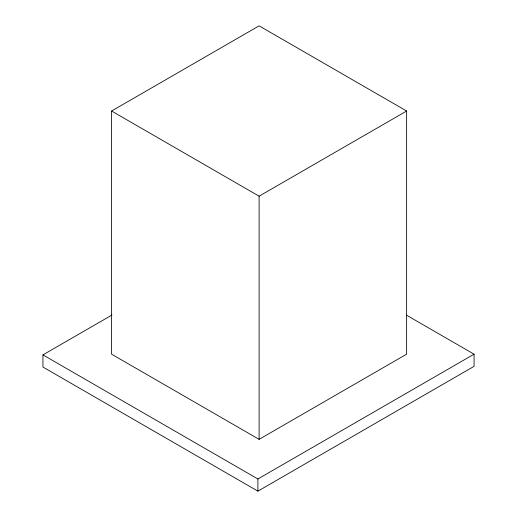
<?xml version="1.0" encoding="UTF-8"?>
<svg xmlns="http://www.w3.org/2000/svg" width="517" height="517" viewBox="0 0 517 517"><rect width="100%" height="100%" fill="white"/><g stroke="black" fill="none" stroke-linecap="round" stroke-linejoin="round"><path stroke-width="0.78" d="M111.588 111.019L259.107 25.85L406.627 111.019L406.627 354.177L259.107 439.347L111.588 354.177L111.588 111.019L259.107 196.189L406.627 111.019M406.368 315.092L474.063 354.177L474.063 366.34L257.893 491.15L42.937 367.044L42.937 354.875L111.969 315.021M42.937 354.875L257.893 478.981L474.063 354.177M259.107 196.001L259.107 439.347M257.893 478.981L257.893 491.15"/></g></svg>
